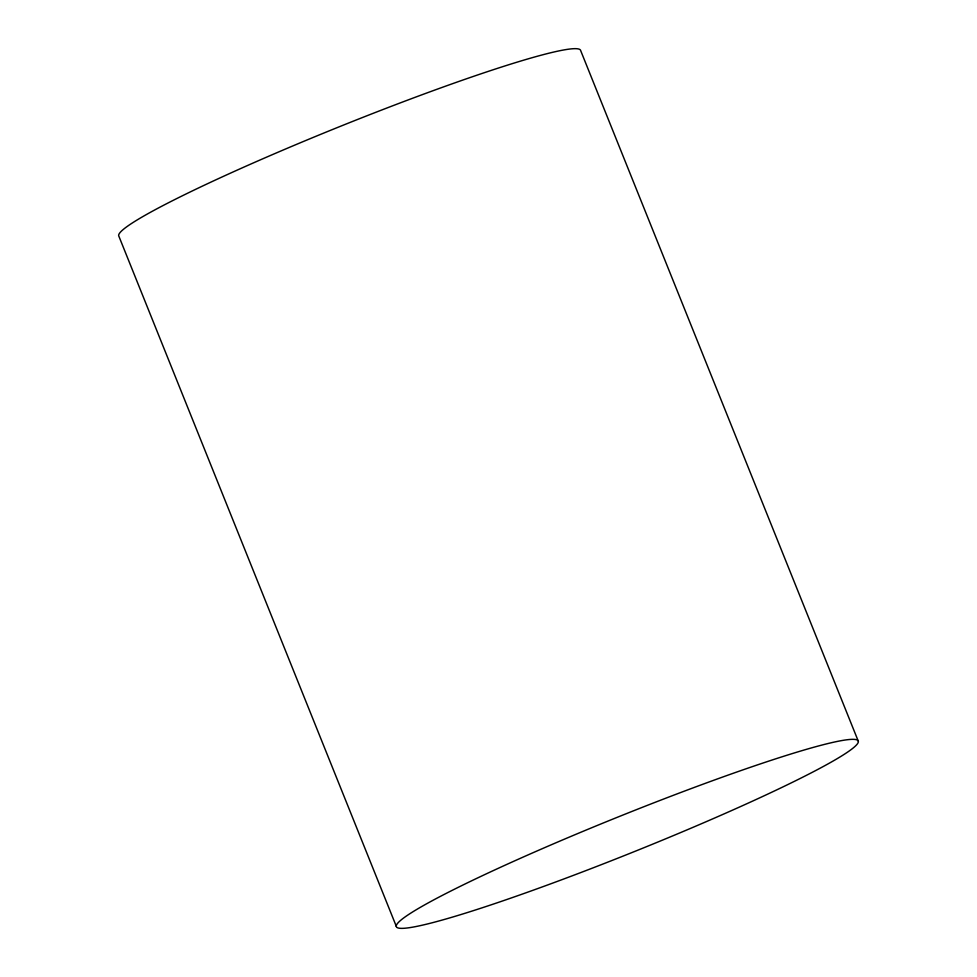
<?xml version="1.0" encoding="UTF-8"?>
<svg xmlns="http://www.w3.org/2000/svg" width="977" height="977" viewBox="0 0 977 977"><rect width="100%" height="100%" fill="white"/><g stroke="black" fill="none" stroke-linecap="round" stroke-linejoin="round"><path stroke-width="1.47" d="M858.294 741.201A248.866 19.088 -21.9 0 0 507.771 863.973A248.866 19.088 -21.9 0 0 515.917 896.336A248.866 19.088 -21.9 0 0 858.294 741.201L580.643 50.535A248.866 19.088 -21.9 0 0 344.966 124.482A248.866 19.088 -21.9 0 0 118.706 235.799L396.357 926.465"/></g></svg>
